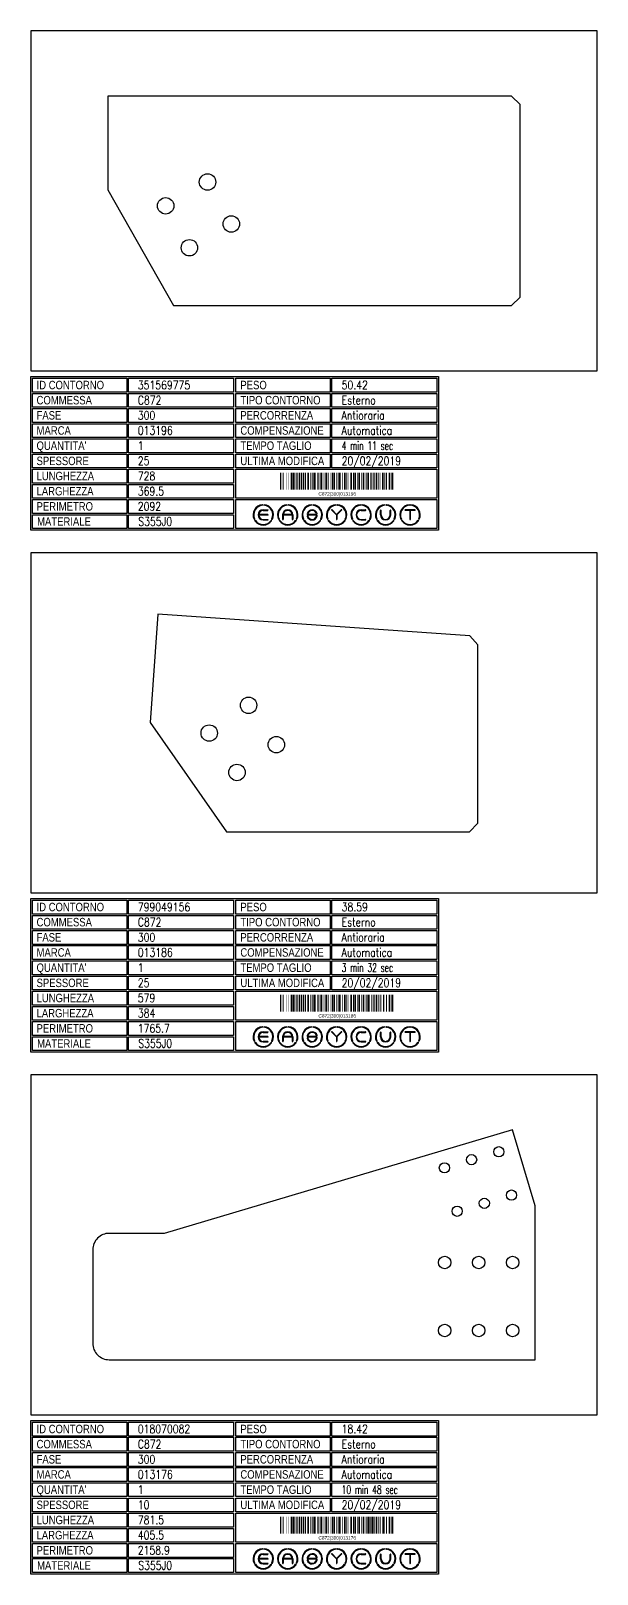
# Model space of a CAD drawing. Header units: millimetres. Extents: x 10000 to 55964, y 10000 to 31380.
# Drawn here: x 19180 to 20180, y 23131 to 25854 of the extents above; entities that cross this region are included whole.
import ezdxf
from ezdxf.enums import TextEntityAlignment as Align

# ---------------------------------------------------------------- set-up
doc = ezdxf.new("R2010")
doc.units = ezdxf.units.MM
doc.styles.add('EasyCutStyle', font='romans.shx', dxfattribs={"width": 0.8})
doc.styles.add('EasyCutStyle1', font='arial.ttf', dxfattribs={"width": 0.8})
doc.styles.get("Standard").update_dxf_attribs({"font": 'arial.ttf'})

# ---------------------------------------------------------------- blocks, each defined once
blk = doc.blocks.new('BlockShape01')
at = {"color": 253}
blk.add_lwpolyline([(0, 0), (720, 0), (720, -271), (0, -271)], close=True, dxfattribs=at)
at = {"color": 2}
for points in [[(3, -2.9), (169.3, -2.9), (169.3, -27.3), (3, -27.3)], [(3, -2.9), (169.3, -2.9), (169.3, -27.3), (3, -27.3)], [(361.9, -2.9), (528.3, -2.9), (528.3, -27.3), (361.9, -27.3)], [(3, -29.6), (169.3, -29.6), (169.3, -54), (3, -54)], [(361.9, -29.6), (528.3, -29.6), (528.3, -54), (361.9, -54)], [(3, -56.4), (169.3, -56.4), (169.3, -80.8), (3, -80.8)], [(361.9, -56.4), (528.3, -56.4), (528.3, -80.8), (361.9, -80.8)], [(3, -83.1), (169.3, -83.1), (169.3, -107.6), (3, -107.6)], [(361.9, -83.1), (528.3, -83.1), (528.3, -107.6), (361.9, -107.6)], [(3, -109.9), (169.3, -109.9), (169.3, -134.3), (3, -134.3)], [(361.9, -109.9), (528.3, -109.9), (528.3, -134.3), (361.9, -134.3)], [(3, -136.7), (169.3, -136.7), (169.3, -161.1), (3, -161.1)], [(361.9, -136.7), (528.3, -136.7), (528.3, -161.1), (361.9, -161.1)], [(3, -163.4), (169.3, -163.4), (169.3, -187.9), (3, -187.9)], [(3, -190.2), (169.3, -190.2), (169.3, -214.6), (3, -214.6)], [(3, -217), (169.3, -217), (169.3, -241.4), (3, -241.4)], [(3, -243.7), (169.3, -243.7), (169.3, -268.1), (3, -268.1)]]:
    blk.add_lwpolyline(points, close=True, dxfattribs=at)
at = {"color": 1}
for points in [[(172.7, -2.9), (358.1, -2.9), (358.1, -27.3), (172.7, -27.3)], [(531.6, -2.9), (717, -2.9), (717, -27.3), (531.6, -27.3)], [(172.7, -29.6), (358.1, -29.6), (358.1, -54), (172.7, -54)], [(531.6, -29.6), (717, -29.6), (717, -54), (531.6, -54)], [(172.7, -56.4), (358.1, -56.4), (358.1, -80.8), (172.7, -80.8)], [(531.6, -56.4), (717, -56.4), (717, -80.8), (531.6, -80.8)], [(172.7, -83.1), (358.1, -83.1), (358.1, -107.6), (172.7, -107.6)], [(531.6, -83.1), (717, -83.1), (717, -107.6), (531.6, -107.6)], [(172.7, -109.9), (358.1, -109.9), (358.1, -134.3), (172.7, -134.3)], [(531.6, -109.9), (717, -109.9), (717, -134.3), (531.6, -134.3)], [(172.7, -136.7), (358.1, -136.7), (358.1, -161.1), (172.7, -161.1)], [(531.6, -136.7), (717, -136.7), (717, -161.1), (531.6, -161.1)], [(172.7, -163.4), (358.1, -163.4), (358.1, -187.9), (172.7, -187.9)], [(172.7, -190.2), (358.1, -190.2), (358.1, -214.6), (172.7, -214.6)], [(361.9, -163.4), (717, -163.4), (717, -214.6), (361.9, -214.6)], [(172.7, -217), (358.1, -217), (358.1, -241.4), (172.7, -241.4)], [(361.9, -217), (717, -217), (717, -268.1), (361.9, -268.1)], [(172.7, -243.7), (358.1, -243.7), (358.1, -268.1), (172.7, -268.1)]]:
    blk.add_lwpolyline(points, close=True, dxfattribs=at)
at = {"color": 161, "style": 'EasyCutStyle1', "width": 0.8}
for s, p in [('ID CONTORNO', (10.1, -22.4)), ('PESO', (370, -22.4)), ('COMMESSA', (10.1, -49.1)), ('TIPO CONTORNO', (370, -49.1)), ('FASE', (10.1, -75.9)), ('PERCORRENZA', (370, -75.9)), ('MARCA', (10.1, -102.6)), ('COMPENSAZIONE', (370, -102.6)), ("QUANTITA'", (10.1, -129.4)), ('TEMPO TAGLIO', (370, -129.4)), ('SPESSORE', (10.1, -156.2)), ('ULTIMA MODIFICA', (370, -156.2)), ('LUNGHEZZA', (10.1, -182.9)), ('LARGHEZZA', (10.1, -209.7)), ('PERIMETRO', (10.1, -236.5)), ('MATERIALE', (11, -263.2))]:
    blk.add_text(s, height=15, dxfattribs=at).set_placement(p)
at = {"style": 'EasyCutStyle'}
for tag, p, width in [('IDSHAPE', (188.9, -22.4), 0.8), ('WEIGTHSHAPE', (548.8, -22.4), 0.8), ('ORDERSHAPE', (188.9, -49.1), 0.8), ('TYPESHAPE', (548.8, -49.1), 0.8), ('PHASESHAPE', (188.9, -75.9), 0.8), ('JOUSHAPE', (548.8, -75.9), 0.8), ('MKSHAPE', (188.9, -102.6), 0.8), ('COMPSHAPE', (548.8, -102.6), 0.8), ('QTASHAPE', (188.9, -129.4), 0.8), ('TIMECUTSHAPE', (548.8, -129.4), 0.65), ('TKSHAPE', (188.9, -156.2), 0.8), ('LASTMODIFYSHAPE', (548.8, -156.2), 0.8), ('LENGTHSHAPE', (188.9, -182.9), 0.8), ('HEIGHTSHAPE', (188.9, -209.7), 0.8), ('PERIMETERSHAPE', (188.9, -236.5), 0.8), ('MATSHAPE', (189.8, -263.2), 0.8)]:
    blk.add_attdef(tag, p, '', height=15, dxfattribs=dict(at, width=width))
blk = doc.blocks.new('Logo')
for color, points in [(140, [(-144.9, -7.2, -1), (-145.9, -7.6, -0.520567), (-131.2, 17.9, -1), (-131.1, 16.9, 0.520567)]), (256, [(-121.7, 0.5), (-137.5, 0.5, -0.394366), (-129.6, 7.9), (-121.7, 7.9, 1), (-121.7, 9), (-129.6, 9, 1), (-129.6, -9), (-121.7, -9, 1), (-121.7, -7.9), (-129.6, -7.9, -0.394366), (-137.5, -0.5), (-121.7, -0.5, 1)]), (140, [(-114.3, -7.2, 1), (-113.3, -7.6, 0.520567), (-128, 17.9, 0.916853), (-128.2, 16.9, 0.043377), (-128.1, 16.9, -0.520567)]), (140, [(-101.7, -7.2, -1), (-102.7, -7.6, -0.520567), (-88, 17.9, -1), (-87.9, 16.9, 0.520567)]), (140, [(-71.1, -7.2, 1), (-70.1, -7.6, 0.520567), (-84.8, 17.9, 1), (-84.9, 16.9, -0.520567)]), (140, [(-58.5, -7.2, -1), (-59.5, -7.6, -0.520567), (-44.8, 17.9, -1), (-44.7, 16.9, 0.520567)]), (256, [(-36.6, -0.5, -0.486114), (-35.5, -1.9, -0.776377), (-50.9, -2, 1), (-51.9, -2.3, 0.776377), (-34.5, -2.1, 0.486114), (-36.6, 0.5), (-49.8, 0.5, -0.486114), (-50.9, 1.9, -0.776377), (-35.5, 2, 1), (-34.5, 2.3, 0.776377), (-51.9, 2.1, 0.486114), (-49.8, -0.5)]), (140, [(-27.9, -7.2, 1), (-26.9, -7.6, 0.520567), (-41.6, 17.9, 1), (-41.7, 16.9, -0.520567)]), (140, [(-15.3, -7.2, -1), (-16.3, -7.6, -0.520567), (-1.6, 17.9, -1), (-1.5, 16.9, 0.520567)]), (256, [(0, 0.8), (-8.1, 8.8, 1), (-8.8, 8.1), (-0.5, -0.2), (-0.5, -7.9, 1), (0.5, -7.9), (0.5, -0.2), (8.8, 8.1, 1), (8.1, 8.8)]), (140, [(15.3, -7.2, 1), (16.3, -7.6, 0.520567), (1.6, 17.9, 1), (1.5, 16.9, -0.520567)]), (140, [(27.9, -7.2, -1), (26.9, -7.6, -0.520567), (41.6, 17.9, -1), (41.7, 16.9, 0.520567)]), (256, [(43.2, -9), (51.1, -9, 1), (51.1, -7.9), (43.2, -7.9, -1), (43.2, 7.9), (51.1, 7.9, 1), (51.1, 9), (43.2, 9, 1)]), (140, [(58.5, -7.2, 1), (59.5, -7.6, 0.520567), (44.8, 17.9, 1), (44.7, 16.9, -0.520567)]), (140, [(71.1, -7.2, -1), (70.1, -7.6, -0.520567), (84.8, 17.9, -1), (84.9, 16.9, 0.520567)]), (256, [(78.5, 0), (78.5, 7.9, 1), (77.4, 7.9), (77.4, 0, 1), (95.4, 0), (95.4, 7.9, 1), (94.3, 7.9), (94.3, 0, -1)]), (140, [(101.7, -7.2, 1), (102.7, -7.6, 0.520567), (88, 17.9, 1), (87.9, 16.9, -0.520567)]), (140, [(114.3, -7.2, -1), (113.3, -7.6, -0.520567), (128, 17.9, -1), (128.1, 16.9, 0.520567)]), (256, [(121.1, 9, 1), (121.1, 7.9), (129.1, 7.9), (129.1, -7.9, 1), (130.1, -7.9), (130.1, 7.9), (138.1, 7.9, 1), (138.1, 9)]), (140, [(144.9, -7.2, 1), (145.9, -7.6, 0.520567), (131.2, 17.9, 1), (131.1, 16.9, -0.520567)]), (140, [(-114.9, -10.3, 1), (-115.7, -9.7, -0.520567), (-143.5, -9.7, 1), (-144.3, -10.3, 0.520567)]), (140, [(-71.7, -10.3, 1), (-72.5, -9.7, -0.520567), (-100.3, -9.7, 1), (-101.1, -10.3, 0.520567)]), (140, [(-28.5, -10.3, 1), (-29.3, -9.7, -0.520567), (-57.1, -9.7, 1), (-57.9, -10.3, 0.520567)]), (140, [(14.7, -10.3, 1), (13.9, -9.7, -0.520567), (-13.9, -9.7, 1), (-14.7, -10.3, 0.520567)]), (140, [(57.9, -10.3, 1), (57.1, -9.7, -0.520567), (29.3, -9.7, 1), (28.5, -10.3, 0.520567)]), (140, [(101.1, -10.3, 1), (100.3, -9.7, -0.520567), (72.5, -9.7, 1), (71.7, -10.3, 0.520567)]), (140, [(144.3, -10.3, 1), (143.5, -9.7, -0.520567), (115.7, -9.7, 1), (114.9, -10.3, 0.520567)])]:
    blk.add_hatch(color=color).paths.add_polyline_path(points)
h = blk.add_hatch(color=256)
h.paths.add_polyline_path([(-78.5, -0.5), (-78.5, -7.9, 1), (-77.4, -7.9), (-77.4, 0, 1), (-95.4, 0), (-95.4, -7.9, 1), (-94.3, -7.9), (-94.3, -0.5)])
h.paths.add_polyline_path([(-94.3, 0.5, -0.933992), (-78.5, 0.5)], flags=16)
for p, q in [((-121.7, 0.5), (-137.5, 0.5)), ((-129.6, 9), (-121.7, 9)), ((-129.6, 7.9), (-121.7, 7.9)), ((-95.4, 0), (-95.4, -7.9)), ((-78.5, 0.5), (-94.3, 0.5)), ((-77.4, 0), (-77.4, -7.9)), ((-36.6, 0.5), (-49.8, 0.5)), ((-0.5, -0.2), (-8.8, 8.1)), ((0, 0.8), (-8.1, 8.8)), ((0, 0.8), (8.1, 8.8)), ((0.5, -0.2), (8.8, 8.1)), ((43.2, 9), (51.1, 9)), ((43.2, 7.9), (51.1, 7.9)), ((77.4, 0), (77.4, 7.9)), ((78.5, 0), (78.5, 7.9)), ((94.3, 0), (94.3, 7.9)), ((95.4, 0), (95.4, 7.9)), ((138.1, 9), (121.1, 9)), ((129.1, 7.9), (121.1, 7.9)), ((129.1, 7.9), (129.1, -7.9)), ((130.1, 7.9), (130.1, -7.9)), ((138.1, 7.9), (130.1, 7.9)), ((-121.7, -0.5), (-137.5, -0.5)), ((-129.6, -7.9), (-121.7, -7.9)), ((-129.6, -9), (-121.7, -9)), ((-94.3, -0.5), (-94.3, -7.9)), ((-78.5, -0.5), (-94.3, -0.5)), ((-78.5, -0.5), (-78.5, -7.9)), ((-36.6, -0.5), (-49.8, -0.5)), ((-0.5, -0.2), (-0.5, -7.9)), ((0.5, -0.2), (0.5, -7.9)), ((43.2, -7.9), (51.1, -7.9)), ((43.2, -9), (51.1, -9))]:
    blk.add_line(p, q)
at = {"color": 140}
for centre, radius, start, end in [((-129.6, 0), 18, 95, 205), ((-129.6, 0), 16.9, 95, 205), ((-131.1, 17.4), 0.54, 275, 95), ((-128.1, 17.4), 0.54, 85, 265), ((-129.6, 0), 16.9, 335, 85), ((-129.6, 0), 18, 335, 85), ((-86.4, 0), 18, 95, 205), ((-86.4, 0), 16.9, 95, 205), ((-87.9, 17.4), 0.54, 275, 95), ((-84.9, 17.4), 0.54, 85, 265), ((-86.4, 0), 16.9, 335, 85), ((-86.4, 0), 18, 335, 85), ((-43.2, 0), 18, 95, 205), ((-43.2, 0), 16.9, 95, 205), ((-44.7, 17.4), 0.54, 275, 95), ((-41.7, 17.4), 0.54, 85, 265), ((-43.2, 0), 16.9, 335, 85), ((-43.2, 0), 18, 335, 85), ((0, 0), 18, 95, 205), ((0, 0), 16.9, 95, 205), ((-1.5, 17.4), 0.54, 275, 95), ((1.5, 17.4), 0.54, 85, 265), ((0, 0), 16.9, 335, 85), ((0, 0), 18, 335, 85), ((43.2, 0), 18, 95, 205), ((43.2, 0), 16.9, 95, 205), ((41.7, 17.4), 0.54, 275, 95), ((44.7, 17.4), 0.54, 85, 265), ((43.2, 0), 16.9, 335, 85), ((43.2, 0), 18, 335, 85), ((86.4, 0), 18, 95, 205), ((86.4, 0), 16.9, 95, 205), ((84.9, 17.4), 0.54, 275, 95), ((87.9, 17.4), 0.54, 85, 265), ((86.4, 0), 16.9, 335, 85), ((86.4, 0), 18, 335, 85), ((129.6, 0), 18, 95, 205), ((129.6, 0), 16.9, 95, 205), ((128.1, 17.4), 0.54, 275, 95), ((131.1, 17.4), 0.54, 85, 265), ((129.6, 0), 16.9, 335, 85), ((129.6, 0), 18, 335, 85), ((-145.4, -7.4), 0.54, 205, 25), ((-143.9, -10), 0.54, 35, 215), ((-129.6, 0), 18, 215, 325), ((-129.6, 0), 16.9, 215, 325), ((-115.3, -10), 0.54, 325, 145), ((-113.8, -7.4), 0.54, 155, 335), ((-102.2, -7.4), 0.54, 205, 25), ((-100.7, -10), 0.54, 35, 215), ((-86.4, 0), 18, 215, 325), ((-86.4, 0), 16.9, 215, 325), ((-72.1, -10), 0.54, 325, 145), ((-70.6, -7.4), 0.54, 155, 335), ((-59, -7.4), 0.54, 205, 25), ((-57.5, -10), 0.54, 35, 215), ((-43.2, 0), 18, 215, 325), ((-43.2, 0), 16.9, 215, 325), ((-28.9, -10), 0.54, 325, 145), ((-27.4, -7.4), 0.54, 155, 335), ((-15.8, -7.4), 0.54, 205, 25), ((-14.3, -10), 0.54, 35, 215), ((0, 0), 18, 215, 325), ((0, 0), 16.9, 215, 325), ((14.3, -10), 0.54, 325, 145), ((15.8, -7.4), 0.54, 155, 335), ((27.4, -7.4), 0.54, 205, 25), ((28.9, -10), 0.54, 35, 215), ((43.2, 0), 18, 215, 325), ((43.2, 0), 16.9, 215, 325), ((57.5, -10), 0.54, 325, 145), ((59, -7.4), 0.54, 155, 335), ((70.6, -7.4), 0.54, 205, 25), ((72.1, -10), 0.54, 35, 215), ((86.4, 0), 18, 215, 325), ((86.4, 0), 16.9, 215, 325), ((100.7, -10), 0.54, 325, 145), ((102.2, -7.4), 0.54, 155, 335), ((113.8, -7.4), 0.54, 205, 25), ((115.3, -10), 0.54, 35, 215), ((129.6, 0), 18, 215, 325), ((129.6, 0), 16.9, 215, 325), ((143.9, -10), 0.54, 325, 145), ((145.4, -7.4), 0.54, 155, 335)]:
    blk.add_arc(centre, radius, start, end, dxfattribs=at)
for centre, radius, start, end in [((-129.6, 0), 9, 90, 270), ((-129.6, 0), 7.92, 90, 176.0904), ((-121.7, 8.5), 0.54, 270, 90), ((-121.7, 0), 0.54, 270, 90), ((-86.4, 0), 9, 0, 180), ((-86.4, 0), 7.92, 3.9096, 176.0904), ((-49.8, 1.6), 2.16, 166.2998, 270), ((-43.2, 0), 9, 15, 166.2998), ((-43.2, 0), 7.92, 15, 166.2998), ((-49.8, 1.6), 1.08, 166.2998, 270), ((-36.6, -1.6), 2.16, 346.2998, 90), ((-35, 2.2), 0.54, 195, 15), ((-8.5, 8.5), 0.54, 45, 225), ((8.5, 8.5), 0.54, 315, 135), ((43.2, 0), 9, 90, 270), ((43.2, 0), 7.92, 90, 270), ((51.1, 8.5), 0.54, 270, 90), ((77.9, 7.9), 0.54, 0, 180), ((86.4, 0), 9, 180, 0), ((86.4, 0), 7.92, 180, 0), ((94.9, 7.9), 0.54, 0, 180), ((121.1, 8.5), 0.54, 90, 270), ((138.1, 8.5), 0.54, 270, 90), ((-129.6, 0), 7.92, 183.9096, 270), ((-121.7, -8.5), 0.54, 270, 90), ((-94.9, -7.9), 0.54, 180, 0), ((-77.9, -7.9), 0.54, 180, 0), ((-51.4, -2.2), 0.54, 15, 195), ((-43.2, 0), 9, 195, 346.2998), ((-43.2, 0), 7.92, 195, 346.2998), ((-36.6, -1.6), 1.08, 346.2998, 90), ((0, -7.9), 0.54, 180, 0), ((51.1, -8.5), 0.54, 270, 90), ((129.6, -7.9), 0.54, 180, 0)]:
    blk.add_arc(centre, radius, start, end)
blk = doc.blocks.new('018070082_128', base_point=(430.75, -317.25))
at = {"linetype": 'Continuous'}
for points, const_width in [([(431.75, -317.25), (431.75, -287.25)], 2), ([(434.25, -317.25), (434.25, -287.25)], 1), ([(437.25, -317.25), (437.25, -287.25)], 1), ([(442.25, -317.25), (442.25, -287.25)], 1), ([(446.25, -317.25), (446.25, -287.25)], 1), ([(450.75, -317.25), (450.75, -287.25)], 2), ([(454.25, -317.25), (454.25, -287.25)], 3), ([(457.25, -317.25), (457.25, -287.25)], 1), ([(460.75, -317.25), (460.75, -287.25)], 2), ([(465.25, -317.25), (465.25, -287.25)], 3), ([(468.75, -317.25), (468.75, -287.25)], 2), ([(472.25, -317.25), (472.25, -287.25)], 3), ([(475.75, -317.25), (475.75, -287.25)], 2), ([(480.25, -317.25), (480.25, -287.25)], 3), ([(484.25, -317.25), (484.25, -287.25)], 1), ([(486.25, -317.25), (486.25, -287.25)], 1), ([(488.25, -317.25), (488.25, -287.25)], 1), ([(491.75, -317.25), (491.75, -287.25)], 4), ([(497.75, -317.25), (497.75, -287.25)], 2), ([(501.25, -317.25), (501.25, -287.25)], 1), ([(504.25, -317.25), (504.25, -287.25)], 3), ([(508.25, -317.25), (508.25, -287.25)], 1), ([(512.25, -317.25), (512.25, -287.25)], 3), ([(515.75, -317.25), (515.75, -287.25)], 2), ([(519.25, -317.25), (519.25, -287.25)], 1), ([(523.25, -317.25), (523.25, -287.25)], 3), ([(526.75, -317.25), (526.75, -287.25)], 2), ([(530.25, -317.25), (530.25, -287.25)], 1), ([(532.25, -317.25), (532.25, -287.25)], 1), ([(535.75, -317.25), (535.75, -287.25)], 4), ([(541.25, -317.25), (541.25, -287.25)], 1), ([(545.25, -317.25), (545.25, -287.25)], 3), ([(548.75, -317.25), (548.75, -287.25)], 2), ([(552.25, -317.25), (552.25, -287.25)], 1), ([(556.25, -317.25), (556.25, -287.25)], 3), ([(560.75, -317.25), (560.75, -287.25)], 2), ([(563.75, -317.25), (563.75, -287.25)], 2), ([(567.25, -317.25), (567.25, -287.25)], 1), ([(570.25, -317.25), (570.25, -287.25)], 3), ([(574.25, -317.25), (574.25, -287.25)], 1), ([(578.25, -317.25), (578.25, -287.25)], 3), ([(582.75, -317.25), (582.75, -287.25)], 2), ([(586.25, -317.25), (586.25, -287.25)], 3), ([(589.75, -317.25), (589.75, -287.25)], 2), ([(593.25, -317.25), (593.25, -287.25)], 3), ([(596.75, -317.25), (596.75, -287.25)], 2), ([(601.25, -317.25), (601.25, -287.25)], 3), ([(604.25, -317.25), (604.25, -287.25)], 1), ([(607.75, -317.25), (607.75, -287.25)], 2), ([(611.25, -317.25), (611.25, -287.25)], 1), ([(614.25, -317.25), (614.25, -287.25)], 3), ([(618.75, -317.25), (618.75, -287.25)], 2), ([(624.25, -317.25), (624.25, -287.25)], 3), ([(627.25, -317.25), (627.25, -287.25)], 1), ([(629.75, -317.25), (629.75, -287.25)], 2)]:
    blk.add_lwpolyline(points, dxfattribs=dict(at, const_width=const_width))
blk.add_text('C872|300|013176', height=6).set_placement((531.75, -327.75), align=Align.CENTER)
blk = doc.blocks.new('799049156_128', base_point=(329.5, -328))
at = {"linetype": 'Continuous'}
for points, const_width in [([(330.5, -328), (330.5, -298)], 2), ([(333, -328), (333, -298)], 1), ([(336, -328), (336, -298)], 1), ([(341, -328), (341, -298)], 1), ([(345, -328), (345, -298)], 1), ([(349.5, -328), (349.5, -298)], 2), ([(353, -328), (353, -298)], 3), ([(356, -328), (356, -298)], 1), ([(359.5, -328), (359.5, -298)], 2), ([(364, -328), (364, -298)], 3), ([(367.5, -328), (367.5, -298)], 2), ([(371, -328), (371, -298)], 3), ([(374.5, -328), (374.5, -298)], 2), ([(379, -328), (379, -298)], 3), ([(383, -328), (383, -298)], 1), ([(385, -328), (385, -298)], 1), ([(387, -328), (387, -298)], 1), ([(390.5, -328), (390.5, -298)], 4), ([(396.5, -328), (396.5, -298)], 2), ([(400, -328), (400, -298)], 1), ([(403, -328), (403, -298)], 3), ([(407, -328), (407, -298)], 1), ([(411, -328), (411, -298)], 3), ([(414.5, -328), (414.5, -298)], 2), ([(418, -328), (418, -298)], 1), ([(422, -328), (422, -298)], 3), ([(425.5, -328), (425.5, -298)], 2), ([(429, -328), (429, -298)], 1), ([(431, -328), (431, -298)], 1), ([(434.5, -328), (434.5, -298)], 4), ([(440, -328), (440, -298)], 1), ([(444, -328), (444, -298)], 3), ([(447.5, -328), (447.5, -298)], 2), ([(451, -328), (451, -298)], 1), ([(455, -328), (455, -298)], 3), ([(459.5, -328), (459.5, -298)], 2), ([(462.5, -328), (462.5, -298)], 2), ([(466, -328), (466, -298)], 1), ([(469, -328), (469, -298)], 3), ([(473, -328), (473, -298)], 1), ([(477, -328), (477, -298)], 3), ([(481.5, -328), (481.5, -298)], 2), ([(485, -328), (485, -298)], 3), ([(488, -328), (488, -298)], 1), ([(491.5, -328), (491.5, -298)], 2), ([(495.5, -328), (495.5, -298)], 2), ([(500, -328), (500, -298)], 3), ([(503, -328), (503, -298)], 1), ([(506, -328), (506, -298)], 1), ([(508, -328), (508, -298)], 1), ([(512.5, -328), (512.5, -298)], 2), ([(517.5, -328), (517.5, -298)], 2), ([(523, -328), (523, -298)], 3), ([(526, -328), (526, -298)], 1), ([(528.5, -328), (528.5, -298)], 2)]:
    blk.add_lwpolyline(points, dxfattribs=dict(at, const_width=const_width))
blk.add_text('C872|300|013186', height=6).set_placement((430.5, -338.5), align=Align.CENTER)
blk = doc.blocks.new('351569775_128', base_point=(404, -335.25))
at = {"linetype": 'Continuous'}
for points, const_width in [([(405, -335.25), (405, -305.25)], 2), ([(407.5, -335.25), (407.5, -305.25)], 1), ([(410.5, -335.25), (410.5, -305.25)], 1), ([(415.5, -335.25), (415.5, -305.25)], 1), ([(419.5, -335.25), (419.5, -305.25)], 1), ([(424, -335.25), (424, -305.25)], 2), ([(427.5, -335.25), (427.5, -305.25)], 3), ([(430.5, -335.25), (430.5, -305.25)], 1), ([(434, -335.25), (434, -305.25)], 2), ([(438.5, -335.25), (438.5, -305.25)], 3), ([(442, -335.25), (442, -305.25)], 2), ([(445.5, -335.25), (445.5, -305.25)], 3), ([(449, -335.25), (449, -305.25)], 2), ([(453.5, -335.25), (453.5, -305.25)], 3), ([(457.5, -335.25), (457.5, -305.25)], 1), ([(459.5, -335.25), (459.5, -305.25)], 1), ([(461.5, -335.25), (461.5, -305.25)], 1), ([(465, -335.25), (465, -305.25)], 4), ([(471, -335.25), (471, -305.25)], 2), ([(474.5, -335.25), (474.5, -305.25)], 1), ([(477.5, -335.25), (477.5, -305.25)], 3), ([(481.5, -335.25), (481.5, -305.25)], 1), ([(485.5, -335.25), (485.5, -305.25)], 3), ([(489, -335.25), (489, -305.25)], 2), ([(492.5, -335.25), (492.5, -305.25)], 1), ([(496.5, -335.25), (496.5, -305.25)], 3), ([(500, -335.25), (500, -305.25)], 2), ([(503.5, -335.25), (503.5, -305.25)], 1), ([(505.5, -335.25), (505.5, -305.25)], 1), ([(509, -335.25), (509, -305.25)], 4), ([(514.5, -335.25), (514.5, -305.25)], 1), ([(518.5, -335.25), (518.5, -305.25)], 3), ([(522, -335.25), (522, -305.25)], 2), ([(525.5, -335.25), (525.5, -305.25)], 1), ([(529.5, -335.25), (529.5, -305.25)], 3), ([(534, -335.25), (534, -305.25)], 2), ([(537, -335.25), (537, -305.25)], 2), ([(540.5, -335.25), (540.5, -305.25)], 1), ([(543.5, -335.25), (543.5, -305.25)], 3), ([(547.5, -335.25), (547.5, -305.25)], 1), ([(551.5, -335.25), (551.5, -305.25)], 3), ([(556, -335.25), (556, -305.25)], 2), ([(559.5, -335.25), (559.5, -305.25)], 3), ([(563.5, -335.25), (563.5, -305.25)], 1), ([(566, -335.25), (566, -305.25)], 2), ([(570, -335.25), (570, -305.25)], 2), ([(574.5, -335.25), (574.5, -305.25)], 3), ([(577.5, -335.25), (577.5, -305.25)], 1), ([(580.5, -335.25), (580.5, -305.25)], 1), ([(585.5, -335.25), (585.5, -305.25)], 3), ([(589, -335.25), (589, -305.25)], 2), ([(592, -335.25), (592, -305.25)], 2), ([(597.5, -335.25), (597.5, -305.25)], 3), ([(600.5, -335.25), (600.5, -305.25)], 1), ([(603, -335.25), (603, -305.25)], 2)]:
    blk.add_lwpolyline(points, dxfattribs=dict(at, const_width=const_width))
blk.add_text('C872|300|013196', height=6).set_placement((505, -345.75), align=Align.CENTER)

msp = doc.modelspace()

# ---------------------------------------------------------------- linework, layer by layer
for p, q in [((20180, 25854), (19180, 25854)), ((19180, 25854), (19180, 25254)), ((20180, 25254), (20180, 25854)), ((19180, 25254), (20180, 25254)), ((20180, 24933), (19180, 24933)), ((19180, 24933), (19180, 24333)), ((20180, 24333), (20180, 24933)), ((19180, 24333), (20180, 24333)), ((20180, 24012), (19180, 24012)), ((19180, 24012), (19180, 23412)), ((20180, 23412), (20180, 24012)), ((19180, 23412), (20180, 23412))]:
    msp.add_line(p, q)
at = {"color": 2}
for points in [[(19432, 25369.3), (20029, 25369.3), (20044, 25384.3), (20044, 25723.8), (20029, 25738.8), (19316, 25738.8), (19316, 25573.8)], [(19525.5, 24441), (19954.5, 24441), (19969.5, 24456), (19969.5, 24770.5), (19955, 24786.5), (19404, 24825), (19390.5, 24633.5)]]:
    msp.add_lwpolyline(points, close=True, dxfattribs=at)
msp.add_lwpolyline([(20070.8, 23509.3), (20070.8, 23780.8), (20030.8, 23914.8), (19415.3, 23732.3), (19318.3, 23732.3, 0.414214), (19289.3, 23703.3), (19289.3, 23538.3, 0.414214), (19318.3, 23509.3)], format="xyb", close=True, dxfattribs=at)
at = {"color": 4}
for centre, radius in [((19492, 25587.3), 14.5), ((19418, 25545.3), 14.5), ((19534, 25513.3), 14.5), ((19460, 25471.3), 14.5), ((19564.5, 24664), 14.5), ((19495, 24615), 14.5), ((19613.5, 24594.5), 14.5), ((19544, 24545.5), 14.5), ((20006.3, 23876.3), 9), ((19910.3, 23847.8), 9), ((19958.3, 23862.3), 9), ((20028.8, 23799.8), 9), ((19932.8, 23771.3), 9), ((19980.8, 23785.3), 9), ((19910.8, 23680.8), 11), ((19970.8, 23680.8), 11), ((20030.8, 23680.8), 11), ((19910.8, 23560.8), 11), ((19970.8, 23560.8), 11), ((20030.8, 23560.8), 11)]:
    msp.add_circle(centre, radius, dxfattribs=at)

# ---------------------------------------------------------------- block references
for p, values in [((19180, 25244), {'IDSHAPE': '351569775', 'ORDERSHAPE': 'C872', 'PHASESHAPE': '300', 'MKSHAPE': '013196', 'TKSHAPE': '25', 'LENGTHSHAPE': '728', 'HEIGHTSHAPE': '369.5', 'MATSHAPE': 'S355J0', 'LASTMODIFYSHAPE': '20/02/2019', 'PERIMETERSHAPE': '2092', 'WEIGTHSHAPE': '50.42', 'TYPESHAPE': 'Esterno', 'JOUSHAPE': 'Antioraria', 'COMPSHAPE': 'Automatica', 'TIMECUTSHAPE': '4 min 11 sec', 'QTASHAPE': '1'}), ((19180, 24323), {'IDSHAPE': '799049156', 'ORDERSHAPE': 'C872', 'PHASESHAPE': '300', 'MKSHAPE': '013186', 'TKSHAPE': '25', 'LENGTHSHAPE': '579', 'HEIGHTSHAPE': '384', 'MATSHAPE': 'S355J0', 'LASTMODIFYSHAPE': '20/02/2019', 'PERIMETERSHAPE': '1765.7', 'WEIGTHSHAPE': '38.59', 'TYPESHAPE': 'Esterno', 'JOUSHAPE': 'Antioraria', 'COMPSHAPE': 'Automatica', 'TIMECUTSHAPE': '3 min 32 sec', 'QTASHAPE': '1'}), ((19180, 23402), {'IDSHAPE': '018070082', 'ORDERSHAPE': 'C872', 'PHASESHAPE': '300', 'MKSHAPE': '013176', 'TKSHAPE': '10', 'LENGTHSHAPE': '781.5', 'HEIGHTSHAPE': '405.5', 'MATSHAPE': 'S355J0', 'LASTMODIFYSHAPE': '20/02/2019', 'PERIMETERSHAPE': '2158.9', 'WEIGTHSHAPE': '18.42', 'TYPESHAPE': 'Esterno', 'JOUSHAPE': 'Antioraria', 'COMPSHAPE': 'Automatica', 'TIMECUTSHAPE': '10 min 48 sec', 'QTASHAPE': '1'})]:
    msp.add_blockref('BlockShape01', p).add_auto_attribs(values)
for name, p in [('351569775_128', (19620, 25044.5)), ('Logo', (19720, 25000)), ('799049156_128', (19620, 24123.5)), ('Logo', (19720, 24079)), ('018070082_128', (19620, 23202.5)), ('Logo', (19720, 23158))]:
    msp.add_blockref(name, p)

doc.saveas('drawing.dxf')
